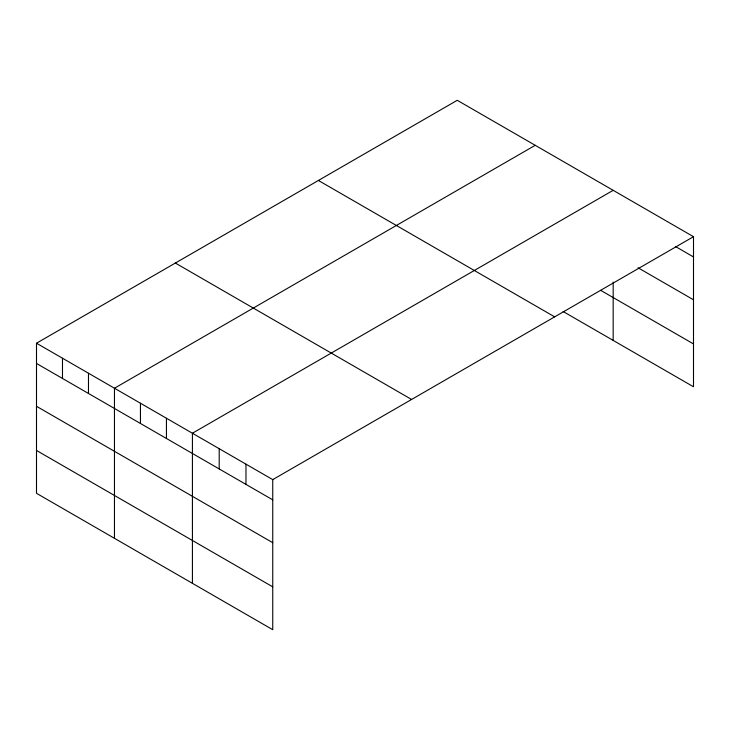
<?xml version="1.0" encoding="UTF-8"?>
<svg xmlns="http://www.w3.org/2000/svg" width="730" height="730" viewBox="0 0 730 730"><rect width="100%" height="100%" fill="white"/><g stroke="black" fill="none" stroke-linecap="round" stroke-linejoin="round"><path stroke-width="1.09" d="M36.5 343.219L272.746 479.619L272.746 629.698L36.5 493.307L36.5 343.219L457.254 100.302L693.5 236.693L693.5 386.781L563.131 311.509M535.218 145.306L114.464 388.232L114.464 538.311M613.173 190.32L192.419 433.237L192.419 583.325M272.746 479.619L693.5 236.693M675.332 246.439L693.5 256.933M638.038 267.764L693.5 299.784M600.662 290.33L693.5 343.93M318.408 180.465L554.654 316.856M175.346 263.055L411.592 399.456M36.5 363.458L272.746 499.849M36.5 406.3L272.746 542.7M36.5 450.456L272.746 586.847M613.173 282.099L613.173 340.408M245.974 464.161L245.974 484.392M219.201 448.704L219.201 468.934M166.44 418.235L166.44 438.474M140.452 403.234L140.452 423.464M88.476 373.231L88.476 393.461M62.488 358.22L62.488 378.459"/></g></svg>
